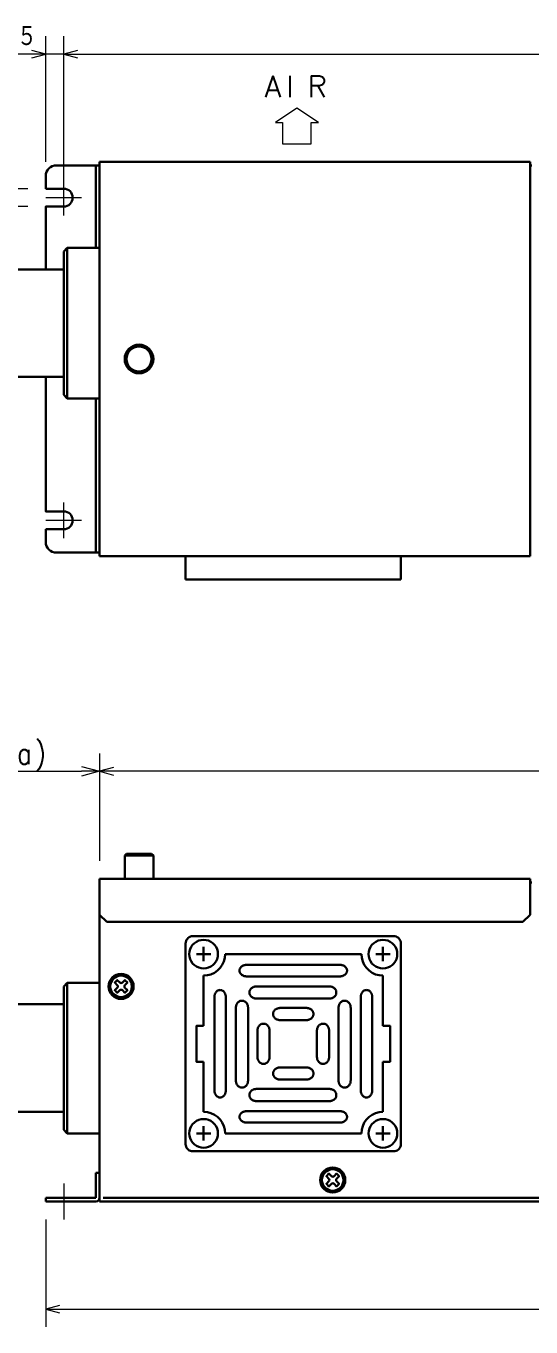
# Model space of a CAD drawing. Header units: millimetres. Extents: x 338 to 902, y 281 to 644.
# Drawn here: x 531.6 to 672.3, y 280.6 to 643.5 of the extents above; entities that cross this region are included whole.
import ezdxf

# ---------------------------------------------------------------- set-up
doc = ezdxf.new("R2010")
doc.units = ezdxf.units.MM
doc.linetypes.add('HIDDEN', pattern=[0.375, 0.25, -0.125])
doc.layers.get('0').update_dxf_attribs({"lineweight": 30})
doc.layers.add('寸法', color=7, linetype='Continuous', lineweight=15)
doc.styles.add('BIGFONT', font='txt.shx', dxfattribs={"bigfont": 'bigfont'})
doc.styles.get("Standard").update_dxf_attribs({"font": 'txt', "bigfont": 'extfont2.shx'})

# ---------------------------------------------------------------- blocks, each defined once
blk = doc.blocks.new('A$C14CE2B2E')
for p, q in [((198, 289), (210, 289)), ((209, 289), (209, 266)), ((210, 181), (210, 290)), ((210, 290), (330, 290)), ((330, 180), (330, 290)), ((330, 289), (330.5, 289)), ((195, 282.5), (195, 286)), ((195, 282.5), (200, 282.5)), ((201, 266), (200, 265)), ((200, 265), (200, 260)), ((201, 266), (201, 224)), ((210, 266), (201, 266)), ((169, 260), (200, 260)), ((200, 260), (200, 230)), ((169, 230), (200, 230)), ((200, 230), (200, 225)), ((200, 225), (201, 224)), ((201, 224), (210, 224)), ((209, 224), (209, 181)), ((200, 187.5), (195, 187.5)), ((195, 187.5), (195, 184)), ((198, 181), (210, 181)), ((210, 181), (210, 180)), ((210, 180), (330, 180)), ((234, 180), (294, 180)), ((234, 173.5), (234, 180)), ((294, 180), (294, 173.5)), ((294, 173.5), (234, 173.5)), ((217.5, 97), (217, 96.5)), ((217, 96.5), (225, 96.5)), ((217, 90), (217, 96.5)), ((217.5, 97), (224.5, 97)), ((224.5, 97), (225, 96.5)), ((225, 96.5), (225, 90)), ((330, 90), (210, 90)), ((210, 90), (210, 0)), ((225, 90), (217, 90)), ((330, 90), (330, 80)), ((330.5, 89), (330, 89)), ((210, 80), (212, 78)), ((330, 80), (328, 78)), ((328, 78), (212, 78)), ((292, 74), (236, 74)), ((234, 72), (234, 16)), ((237, 69), (241, 69)), ((239, 71), (239, 67)), ((245, 69), (283, 69)), ((287, 69), (291, 69)), ((289, 71), (289, 67)), ((294, 16), (294, 72)), ((251, 66), (277, 66)), ((239, 49), (239, 63)), ((249, 64.4), (249, 64.4)), ((277, 62.8), (251, 62.8)), ((279, 64.4), (279, 64.4)), ((289, 49), (289, 63)), ((201, 61), (200, 60)), ((200, 60), (200, 55)), ((201, 61), (201, 19)), ((210, 61), (201, 61)), ((243.6, 59), (243.6, 59)), ((251.8, 58.2), (251.8, 58.4)), ((253.8, 60), (274, 60)), ((276, 58.4), (276, 58.2)), ((284.4, 59), (284.4, 59)), ((200, 55), (169, 55)), ((200, 55), (200, 25)), ((242, 31), (242, 57)), ((245.2, 57), (245.2, 31)), ((249.6, 56), (249.8, 56)), ((274, 56.6), (253.8, 56.6)), ((278.4, 56), (278.2, 56)), ((282.8, 57), (282.8, 31)), ((286, 31), (286, 57)), ((248, 33.8), (248, 54)), ((251.4, 54), (251.4, 33.8)), ((258.4, 52.2), (258.4, 52.4)), ((260.4, 54), (267.6, 54)), ((269.6, 52.4), (269.6, 52.2)), ((276.6, 54), (276.6, 33.8)), ((280, 33.8), (280, 54)), ((254, 40.4), (254, 47.6)), ((255.6, 49.6), (255.8, 49.6)), ((257.4, 47.6), (257.4, 40.4)), ((267.6, 50.6), (260.4, 50.6)), ((270.6, 47.6), (270.6, 40.4)), ((272.4, 49.6), (272.2, 49.6)), ((274, 40.4), (274, 47.6)), ((239, 25), (239, 39)), ((255.8, 38.4), (255.6, 38.4)), ((267.6, 37.4), (260.4, 37.4)), ((272.2, 38.4), (272.4, 38.4)), ((289, 25), (289, 39)), ((258.4, 35.8), (258.4, 35.6)), ((260.4, 34), (267.6, 34)), ((269.6, 35.6), (269.6, 35.8)), ((249.8, 31.8), (249.6, 31.8)), ((251.8, 29.8), (251.8, 29.6)), ((274, 31.4), (253.8, 31.4)), ((276, 29.6), (276, 29.8)), ((278.2, 31.8), (278.4, 31.8)), ((243.6, 29), (243.6, 29)), ((253.8, 28), (274, 28)), ((284.4, 29), (284.4, 29)), ((169, 25), (200, 25)), ((200, 25), (200, 20)), ((249, 23.6), (249, 23.6)), ((277, 25.2), (251, 25.2)), ((251, 22), (277, 22)), ((279, 23.6), (279, 23.6)), ((200, 20), (201, 19)), ((201, 19), (210, 19)), ((237, 19), (241, 19)), ((239, 21), (239, 17)), ((245, 19), (283, 19)), ((287, 19), (291, 19)), ((289, 21), (289, 17)), ((236, 14), (292, 14)), ((209, 8), (210, 8)), ((209, 8), (209, 1)), ((195, 1), (195, 0)), ((195, 1), (209, 1)), ((209, 0), (195, 0)), ((210, 0), (510, 0)), ((210, 0), (510, 0)), ((211, 1), (509, 1))]:
    blk.add_line(p, q)
at = {"linetype": 'HIDDEN'}
blk.add_line((211, 1), (509, 1), dxfattribs=at)
for points in [[(195, 260), (195, 277.5), (200, 277.5)], [(195, 230), (195, 192.5), (200, 192.5)], [(236, 74), (235.6528, 73.9696), (235.316, 73.8794), (235, 73.732), (234.7144, 73.532), (234.468, 73.2856), (234.268, 73), (234.1206, 72.684), (234.0304, 72.3472), (234, 72)], [(243, 69), (242.9392, 69.6946), (242.7588, 70.368), (242.4642, 71), (242.0642, 71.5712), (241.5712, 72.0642), (241, 72.4642), (240.368, 72.7588), (239.6946, 72.9392), (239, 73), (238.3054, 72.9392), (237.632, 72.7588), (237, 72.4642), (236.4288, 72.0642), (235.9358, 71.5712), (235.5358, 71), (235.2412, 70.368), (235.0608, 69.6946), (235, 69), (235.0608, 68.3054), (235.2412, 67.632), (235.5358, 67), (235.9358, 66.4288), (236.4288, 65.9358), (237, 65.5358), (237.632, 65.2412), (238.3054, 65.0608), (239, 65), (239.6946, 65.0608), (240.368, 65.2412), (241, 65.5358), (241.5712, 65.9358), (242.0642, 66.4288), (242.4642, 67), (242.7588, 67.632), (242.9392, 68.3054), (243, 69)], [(293, 69), (292.9392, 69.6946), (292.7588, 70.368), (292.4642, 71), (292.0642, 71.5712), (291.5712, 72.0642), (291, 72.4642), (290.368, 72.7588), (289.6946, 72.9392), (289, 73), (288.3054, 72.9392), (287.632, 72.7588), (287, 72.4642), (286.4288, 72.0642), (285.9358, 71.5712), (285.5358, 71), (285.2412, 70.368), (285.0608, 69.6946), (285, 69), (285.0608, 68.3054), (285.2412, 67.632), (285.5358, 67), (285.9358, 66.4288), (286.4288, 65.9358), (287, 65.5358), (287.632, 65.2412), (288.3054, 65.0608), (289, 65), (289.6946, 65.0608), (290.368, 65.2412), (291, 65.5358), (291.5712, 65.9358), (292.0642, 66.4288), (292.4642, 67), (292.7588, 67.632), (292.9392, 68.3054), (293, 69)], [(294, 72), (293.9696, 72.3472), (293.8794, 72.684), (293.732, 73), (293.532, 73.2856), (293.2856, 73.532), (293, 73.732), (292.684, 73.8794), (292.3472, 73.9696), (292, 74)], [(239, 63), (240.0418, 63.0912), (241.0522, 63.3618), (242, 63.8038), (242.8568, 64.4038), (243.5962, 65.1432), (244.1962, 66), (244.6382, 66.9478), (244.9088, 67.9582), (245, 69)], [(283, 69), (283.0912, 67.9582), (283.3618, 66.9478), (283.8038, 66), (284.4038, 65.1432), (285.1432, 64.4038), (286, 63.8038), (286.9478, 63.3618), (287.9582, 63.0912), (289, 63)], [(249, 64.4), (249.0076, 64.5396), (249.0304, 64.6778), (249.0682, 64.814), (249.1206, 64.9472), (249.1874, 65.0762), (249.268, 65.2), (249.3616, 65.3178), (249.468, 65.4284), (249.5858, 65.5314), (249.7144, 65.6256), (249.8528, 65.7108), (250, 65.7856), (250.1548, 65.85), (250.316, 65.9036), (250.4824, 65.9454), (250.6528, 65.9756), (250.8256, 65.994), (251, 66)], [(277, 66), (277.1744, 65.994), (277.3472, 65.9756), (277.5176, 65.9454), (277.684, 65.9036), (277.8452, 65.85), (278, 65.7856), (278.1472, 65.7108), (278.2856, 65.6256), (278.4142, 65.5314), (278.532, 65.4284), (278.6384, 65.3178), (278.732, 65.2), (278.8126, 65.0762), (278.8794, 64.9472), (278.9318, 64.814), (278.9696, 64.6778), (278.9924, 64.5396), (279, 64.4)], [(214.9394, 60.3536), (214.2323, 61.0607), (214.2323, 61.0607), (214.9394, 61.7678), (214.9394, 61.7678), (215.6465, 61.0607)], [(216.3536, 61.0606), (217.0607, 61.7677), (217.7678, 61.0606), (217.0607, 60.3535)], [(251, 62.8), (250.8256, 62.806), (250.6528, 62.8244), (250.4824, 62.8546), (250.316, 62.8964), (250.1548, 62.95), (250, 63.0144), (249.8528, 63.0892), (249.7144, 63.1744), (249.5858, 63.2686), (249.468, 63.3716), (249.3616, 63.4822), (249.268, 63.6), (249.1874, 63.7238), (249.1206, 63.8528), (249.0682, 63.986), (249.0304, 64.1222), (249.0076, 64.2604), (249, 64.4)], [(279, 64.4), (278.9924, 64.2604), (278.9696, 64.1222), (278.9318, 63.986), (278.8794, 63.8528), (278.8126, 63.7238), (278.732, 63.6), (278.6384, 63.4822), (278.532, 63.3716), (278.4142, 63.2686), (278.2856, 63.1744), (278.1472, 63.0892), (278, 63.0144), (277.8452, 62.95), (277.684, 62.8964), (277.5176, 62.8546), (277.3472, 62.8244), (277.1744, 62.806), (277, 62.8)], [(214.9394, 59.6464), (214.2323, 58.9393), (214.9394, 58.2322), (215.6465, 58.9393)], [(216.3536, 58.9394), (217.0607, 58.2323), (217.7678, 58.9394), (217.0607, 59.6465)], [(242, 57), (242.006, 57.1744), (242.0244, 57.3472), (242.0546, 57.5176), (242.0964, 57.684), (242.15, 57.8452), (242.2144, 58), (242.2892, 58.1472), (242.3744, 58.2856), (242.4686, 58.4142), (242.5716, 58.532), (242.6822, 58.6384), (242.8, 58.732), (242.9238, 58.8126), (243.0528, 58.8794), (243.186, 58.9318), (243.3222, 58.9696), (243.4604, 58.9924), (243.6, 59)], [(243.6, 59), (243.7396, 58.9924), (243.8778, 58.9696), (244.014, 58.9318), (244.1472, 58.8794), (244.2762, 58.8126), (244.4, 58.732), (244.5178, 58.6384), (244.6284, 58.532), (244.7314, 58.4142), (244.8256, 58.2856), (244.9108, 58.1472), (244.9856, 58), (245.05, 57.8452), (245.1036, 57.684), (245.1454, 57.5176), (245.1756, 57.3472), (245.194, 57.1744), (245.2, 57)], [(251.8, 58.4), (251.8076, 58.5396), (251.8304, 58.6778), (251.8682, 58.814), (251.9206, 58.9472), (251.9874, 59.0762), (252.068, 59.2), (252.1616, 59.3178), (252.268, 59.4284), (252.3858, 59.5314), (252.5144, 59.6256), (252.6528, 59.7108), (252.8, 59.7856), (252.9548, 59.85), (253.116, 59.9036), (253.2824, 59.9454), (253.4528, 59.9756), (253.6256, 59.994), (253.8, 60)], [(253.8, 56.6), (253.6256, 56.606), (253.4528, 56.6244), (253.2824, 56.6546), (253.116, 56.6964), (252.9548, 56.75), (252.8, 56.8144), (252.6528, 56.8892), (252.5144, 56.9744), (252.3858, 57.0686), (252.268, 57.1716), (252.1616, 57.2822), (252.068, 57.4), (251.9874, 57.5238), (251.9206, 57.6528), (251.8682, 57.786), (251.8304, 57.9222), (251.8076, 58.0604), (251.8, 58.2)], [(274, 60), (274.1744, 59.994), (274.3472, 59.9756), (274.5176, 59.9454), (274.684, 59.9036), (274.8452, 59.85), (275, 59.7856), (275.1472, 59.7108), (275.2856, 59.6256), (275.4142, 59.5314), (275.532, 59.4284), (275.6384, 59.3178), (275.732, 59.2), (275.8126, 59.0762), (275.8794, 58.9472), (275.9318, 58.814), (275.9696, 58.6778), (275.9924, 58.5396), (276, 58.4)], [(276, 58.2), (275.9924, 58.0604), (275.9696, 57.9222), (275.9318, 57.786), (275.8794, 57.6528), (275.8126, 57.5238), (275.732, 57.4), (275.6384, 57.2822), (275.532, 57.1716), (275.4142, 57.0686), (275.2856, 56.9744), (275.1472, 56.8892), (275, 56.8144), (274.8452, 56.75), (274.684, 56.6964), (274.5176, 56.6546), (274.3472, 56.6244), (274.1744, 56.606), (274, 56.6)], [(284.4, 59), (284.2604, 58.9924), (284.1222, 58.9696), (283.986, 58.9318), (283.8528, 58.8794), (283.7238, 58.8126), (283.6, 58.732), (283.4822, 58.6384), (283.3716, 58.532), (283.2686, 58.4142), (283.1744, 58.2856), (283.0892, 58.1472), (283.0144, 58), (282.95, 57.8452), (282.8964, 57.684), (282.8546, 57.5176), (282.8244, 57.3472), (282.806, 57.1744), (282.8, 57)], [(286, 57), (285.994, 57.1744), (285.9756, 57.3472), (285.9454, 57.5176), (285.9036, 57.684), (285.85, 57.8452), (285.7856, 58), (285.7108, 58.1472), (285.6256, 58.2856), (285.5314, 58.4142), (285.4284, 58.532), (285.3178, 58.6384), (285.2, 58.732), (285.0762, 58.8126), (284.9472, 58.8794), (284.814, 58.9318), (284.6778, 58.9696), (284.5396, 58.9924), (284.4, 59)], [(248, 54), (248.006, 54.1744), (248.0244, 54.3472), (248.0546, 54.5176), (248.0964, 54.684), (248.15, 54.8452), (248.2144, 55), (248.2892, 55.1472), (248.3744, 55.2856), (248.4686, 55.4142), (248.5716, 55.532), (248.6822, 55.6384), (248.8, 55.732), (248.9238, 55.8126), (249.0528, 55.8794), (249.186, 55.9318), (249.3222, 55.9696), (249.4604, 55.9924), (249.6, 56)], [(249.8, 56), (249.9396, 55.9924), (250.0778, 55.9696), (250.214, 55.9318), (250.3472, 55.8794), (250.4762, 55.8126), (250.6, 55.732), (250.7178, 55.6384), (250.8284, 55.532), (250.9314, 55.4142), (251.0256, 55.2856), (251.1108, 55.1472), (251.1856, 55), (251.25, 54.8452), (251.3036, 54.684), (251.3454, 54.5176), (251.3756, 54.3472), (251.394, 54.1744), (251.4, 54)], [(278.2, 56), (278.0604, 55.9924), (277.9222, 55.9696), (277.786, 55.9318), (277.6528, 55.8794), (277.5238, 55.8126), (277.4, 55.732), (277.2822, 55.6384), (277.1716, 55.532), (277.0686, 55.4142), (276.9744, 55.2856), (276.8892, 55.1472), (276.8144, 55), (276.75, 54.8452), (276.6964, 54.684), (276.6546, 54.5176), (276.6244, 54.3472), (276.606, 54.1744), (276.6, 54)], [(280, 54), (279.994, 54.1744), (279.9756, 54.3472), (279.9454, 54.5176), (279.9036, 54.684), (279.85, 54.8452), (279.7856, 55), (279.7108, 55.1472), (279.6256, 55.2856), (279.5314, 55.4142), (279.4284, 55.532), (279.3178, 55.6384), (279.2, 55.732), (279.0762, 55.8126), (278.9472, 55.8794), (278.814, 55.9318), (278.6778, 55.9696), (278.5396, 55.9924), (278.4, 56)], [(258.4, 52.4), (258.4076, 52.5396), (258.4304, 52.6778), (258.4682, 52.814), (258.5206, 52.9472), (258.5874, 53.0762), (258.668, 53.2), (258.7616, 53.3178), (258.868, 53.4284), (258.9858, 53.5314), (259.1144, 53.6256), (259.2528, 53.7108), (259.4, 53.7856), (259.5548, 53.85), (259.716, 53.9036), (259.8824, 53.9454), (260.0528, 53.9756), (260.2256, 53.994), (260.4, 54)], [(260.4, 50.6), (260.2256, 50.606), (260.0528, 50.6244), (259.8824, 50.6546), (259.716, 50.6964), (259.5548, 50.75), (259.4, 50.8144), (259.2528, 50.8892), (259.1144, 50.9744), (258.9858, 51.0686), (258.868, 51.1716), (258.7616, 51.2822), (258.668, 51.4), (258.5874, 51.5238), (258.5206, 51.6528), (258.4682, 51.786), (258.4304, 51.9222), (258.4076, 52.0604), (258.4, 52.2)], [(267.6, 54), (267.7744, 53.994), (267.9472, 53.9756), (268.1176, 53.9454), (268.284, 53.9036), (268.4452, 53.85), (268.6, 53.7856), (268.7472, 53.7108), (268.8856, 53.6256), (269.0142, 53.5314), (269.132, 53.4284), (269.2384, 53.3178), (269.332, 53.2), (269.4126, 53.0762), (269.4794, 52.9472), (269.5318, 52.814), (269.5696, 52.6778), (269.5924, 52.5396), (269.6, 52.4)], [(269.6, 52.2), (269.5924, 52.0604), (269.5696, 51.9222), (269.5318, 51.786), (269.4794, 51.6528), (269.4126, 51.5238), (269.332, 51.4), (269.2384, 51.2822), (269.132, 51.1716), (269.0142, 51.0686), (268.8856, 50.9744), (268.7472, 50.8892), (268.6, 50.8144), (268.4452, 50.75), (268.284, 50.6964), (268.1176, 50.6546), (267.9472, 50.6244), (267.7744, 50.606), (267.6, 50.6)], [(239, 49), (237, 49), (237, 39), (239, 39)], [(254, 47.6), (254.006, 47.7744), (254.0244, 47.9472), (254.0546, 48.1176), (254.0964, 48.284), (254.15, 48.4452), (254.2144, 48.6), (254.2892, 48.7472), (254.3744, 48.8856), (254.4686, 49.0142), (254.5716, 49.132), (254.6822, 49.2384), (254.8, 49.332), (254.9238, 49.4126), (255.0528, 49.4794), (255.186, 49.5318), (255.3222, 49.5696), (255.4604, 49.5924), (255.6, 49.6)], [(255.8, 49.6), (255.9396, 49.5924), (256.0778, 49.5696), (256.214, 49.5318), (256.3472, 49.4794), (256.4762, 49.4126), (256.6, 49.332), (256.7178, 49.2384), (256.8284, 49.132), (256.9314, 49.0142), (257.0256, 48.8856), (257.1108, 48.7472), (257.1856, 48.6), (257.25, 48.4452), (257.3036, 48.284), (257.3454, 48.1176), (257.3756, 47.9472), (257.394, 47.7744), (257.4, 47.6)], [(272.2, 49.6), (272.0604, 49.5924), (271.9222, 49.5696), (271.786, 49.5318), (271.6528, 49.4794), (271.5238, 49.4126), (271.4, 49.332), (271.2822, 49.2384), (271.1716, 49.132), (271.0686, 49.0142), (270.9744, 48.8856), (270.8892, 48.7472), (270.8144, 48.6), (270.75, 48.4452), (270.6964, 48.284), (270.6546, 48.1176), (270.6244, 47.9472), (270.606, 47.7744), (270.6, 47.6)], [(274, 47.6), (273.994, 47.7744), (273.9756, 47.9472), (273.9454, 48.1176), (273.9036, 48.284), (273.85, 48.4452), (273.7856, 48.6), (273.7108, 48.7472), (273.6256, 48.8856), (273.5314, 49.0142), (273.4284, 49.132), (273.3178, 49.2384), (273.2, 49.332), (273.0762, 49.4126), (272.9472, 49.4794), (272.814, 49.5318), (272.6778, 49.5696), (272.5396, 49.5924), (272.4, 49.6)], [(289, 49), (291, 49), (291, 39), (289, 39)], [(255.6, 38.4), (255.4604, 38.4076), (255.3222, 38.4304), (255.186, 38.4682), (255.0528, 38.5206), (254.9238, 38.5874), (254.8, 38.668), (254.6822, 38.7616), (254.5716, 38.868), (254.4686, 38.9858), (254.3744, 39.1144), (254.2892, 39.2528), (254.2144, 39.4), (254.15, 39.5548), (254.0964, 39.716), (254.0546, 39.8824), (254.0244, 40.0528), (254.006, 40.2256), (254, 40.4)], [(257.4, 40.4), (257.394, 40.2256), (257.3756, 40.0528), (257.3454, 39.8824), (257.3036, 39.716), (257.25, 39.5548), (257.1856, 39.4), (257.1108, 39.2528), (257.0256, 39.1144), (256.9314, 38.9858), (256.8284, 38.868), (256.7178, 38.7616), (256.6, 38.668), (256.4762, 38.5874), (256.3472, 38.5206), (256.214, 38.4682), (256.0778, 38.4304), (255.9396, 38.4076), (255.8, 38.4)], [(270.6, 40.4), (270.606, 40.2256), (270.6244, 40.0528), (270.6546, 39.8824), (270.6964, 39.716), (270.75, 39.5548), (270.8144, 39.4), (270.8892, 39.2528), (270.9744, 39.1144), (271.0686, 38.9858), (271.1716, 38.868), (271.2822, 38.7616), (271.4, 38.668), (271.5238, 38.5874), (271.6528, 38.5206), (271.786, 38.4682), (271.9222, 38.4304), (272.0604, 38.4076), (272.2, 38.4)], [(272.4, 38.4), (272.5396, 38.4076), (272.6778, 38.4304), (272.814, 38.4682), (272.9472, 38.5206), (273.0762, 38.5874), (273.2, 38.668), (273.3178, 38.7616), (273.4284, 38.868), (273.5314, 38.9858), (273.6256, 39.1144), (273.7108, 39.2528), (273.7856, 39.4), (273.85, 39.5548), (273.9036, 39.716), (273.9454, 39.8824), (273.9756, 40.0528), (273.994, 40.2256), (274, 40.4)], [(260.4, 37.4), (260.2256, 37.394), (260.0528, 37.3756), (259.8824, 37.3454), (259.716, 37.3036), (259.5548, 37.25), (259.4, 37.1856), (259.2528, 37.1108), (259.1144, 37.0256), (258.9858, 36.9314), (258.868, 36.8284), (258.7616, 36.7178), (258.668, 36.6), (258.5874, 36.4762), (258.5206, 36.3472), (258.4682, 36.214), (258.4304, 36.0778), (258.4076, 35.9396), (258.4, 35.8)], [(269.6, 35.8), (269.5924, 35.9396), (269.5696, 36.0778), (269.5318, 36.214), (269.4794, 36.3472), (269.4126, 36.4762), (269.332, 36.6), (269.2384, 36.7178), (269.132, 36.8284), (269.0142, 36.9314), (268.8856, 37.0256), (268.7472, 37.1108), (268.6, 37.1856), (268.4452, 37.25), (268.284, 37.3036), (268.1176, 37.3454), (267.9472, 37.3756), (267.7744, 37.394), (267.6, 37.4)], [(249.6, 31.8), (249.4604, 31.8076), (249.3222, 31.8304), (249.186, 31.8682), (249.0528, 31.9206), (248.9238, 31.9874), (248.8, 32.068), (248.6822, 32.1616), (248.5716, 32.268), (248.4686, 32.3858), (248.3744, 32.5144), (248.2892, 32.6528), (248.2144, 32.8), (248.15, 32.9548), (248.0964, 33.116), (248.0546, 33.2824), (248.0244, 33.4528), (248.006, 33.6256), (248, 33.8)], [(251.4, 33.8), (251.394, 33.6256), (251.3756, 33.4528), (251.3454, 33.2824), (251.3036, 33.116), (251.25, 32.9548), (251.1856, 32.8), (251.1108, 32.6528), (251.0256, 32.5144), (250.9314, 32.3858), (250.8284, 32.268), (250.7178, 32.1616), (250.6, 32.068), (250.4762, 31.9874), (250.3472, 31.9206), (250.214, 31.8682), (250.0778, 31.8304), (249.9396, 31.8076), (249.8, 31.8)], [(258.4, 35.6), (258.4076, 35.4604), (258.4304, 35.3222), (258.4682, 35.186), (258.5206, 35.0528), (258.5874, 34.9238), (258.668, 34.8), (258.7616, 34.6822), (258.868, 34.5716), (258.9858, 34.4686), (259.1144, 34.3744), (259.2528, 34.2892), (259.4, 34.2144), (259.5548, 34.15), (259.716, 34.0964), (259.8824, 34.0546), (260.0528, 34.0244), (260.2256, 34.006), (260.4, 34)], [(267.6, 34), (267.7744, 34.006), (267.9472, 34.0244), (268.1176, 34.0546), (268.284, 34.0964), (268.4452, 34.15), (268.6, 34.2144), (268.7472, 34.2892), (268.8856, 34.3744), (269.0142, 34.4686), (269.132, 34.5716), (269.2384, 34.6822), (269.332, 34.8), (269.4126, 34.9238), (269.4794, 35.0528), (269.5318, 35.186), (269.5696, 35.3222), (269.5924, 35.4604), (269.6, 35.6)], [(276.6, 33.8), (276.606, 33.6256), (276.6244, 33.4528), (276.6546, 33.2824), (276.6964, 33.116), (276.75, 32.9548), (276.8144, 32.8), (276.8892, 32.6528), (276.9744, 32.5144), (277.0686, 32.3858), (277.1716, 32.268), (277.2822, 32.1616), (277.4, 32.068), (277.5238, 31.9874), (277.6528, 31.9206), (277.786, 31.8682), (277.9222, 31.8304), (278.0604, 31.8076), (278.2, 31.8)], [(278.4, 31.8), (278.5396, 31.8076), (278.6778, 31.8304), (278.814, 31.8682), (278.9472, 31.9206), (279.0762, 31.9874), (279.2, 32.068), (279.3178, 32.1616), (279.4284, 32.268), (279.5314, 32.3858), (279.6256, 32.5144), (279.7108, 32.6528), (279.7856, 32.8), (279.85, 32.9548), (279.9036, 33.116), (279.9454, 33.2824), (279.9756, 33.4528), (279.994, 33.6256), (280, 33.8)], [(243.6, 29), (243.4604, 29.0076), (243.3222, 29.0304), (243.186, 29.0682), (243.0528, 29.1206), (242.9238, 29.1874), (242.8, 29.268), (242.6822, 29.3616), (242.5716, 29.468), (242.4686, 29.5858), (242.3744, 29.7144), (242.2892, 29.8528), (242.2144, 30), (242.15, 30.1548), (242.0964, 30.316), (242.0546, 30.4824), (242.0244, 30.6528), (242.006, 30.8256), (242, 31)], [(245.2, 31), (245.194, 30.8256), (245.1756, 30.6528), (245.1454, 30.4824), (245.1036, 30.316), (245.05, 30.1548), (244.9856, 30), (244.9108, 29.8528), (244.8256, 29.7144), (244.7314, 29.5858), (244.6284, 29.468), (244.5178, 29.3616), (244.4, 29.268), (244.2762, 29.1874), (244.1472, 29.1206), (244.014, 29.0682), (243.8778, 29.0304), (243.7396, 29.0076), (243.6, 29)], [(253.8, 31.4), (253.6256, 31.394), (253.4528, 31.3756), (253.2824, 31.3454), (253.116, 31.3036), (252.9548, 31.25), (252.8, 31.1856), (252.6528, 31.1108), (252.5144, 31.0256), (252.3858, 30.9314), (252.268, 30.8284), (252.1616, 30.7178), (252.068, 30.6), (251.9874, 30.4762), (251.9206, 30.3472), (251.8682, 30.214), (251.8304, 30.0778), (251.8076, 29.9396), (251.8, 29.8)], [(251.8, 29.6), (251.8076, 29.4604), (251.8304, 29.3222), (251.8682, 29.186), (251.9206, 29.0528), (251.9874, 28.9238), (252.068, 28.8), (252.1616, 28.6822), (252.268, 28.5716), (252.3858, 28.4686), (252.5144, 28.3744), (252.6528, 28.2892), (252.8, 28.2144), (252.9548, 28.15), (253.116, 28.0964), (253.2824, 28.0546), (253.4528, 28.0244), (253.6256, 28.006), (253.8, 28)], [(276, 29.8), (275.9924, 29.9396), (275.9696, 30.0778), (275.9318, 30.214), (275.8794, 30.3472), (275.8126, 30.4762), (275.732, 30.6), (275.6384, 30.7178), (275.532, 30.8284), (275.4142, 30.9314), (275.2856, 31.0256), (275.1472, 31.1108), (275, 31.1856), (274.8452, 31.25), (274.684, 31.3036), (274.5176, 31.3454), (274.3472, 31.3756), (274.1744, 31.394), (274, 31.4)], [(274, 28), (274.1744, 28.006), (274.3472, 28.0244), (274.5176, 28.0546), (274.684, 28.0964), (274.8452, 28.15), (275, 28.2144), (275.1472, 28.2892), (275.2856, 28.3744), (275.4142, 28.4686), (275.532, 28.5716), (275.6384, 28.6822), (275.732, 28.8), (275.8126, 28.9238), (275.8794, 29.0528), (275.9318, 29.186), (275.9696, 29.3222), (275.9924, 29.4604), (276, 29.6)], [(282.8, 31), (282.806, 30.8256), (282.8244, 30.6528), (282.8546, 30.4824), (282.8964, 30.316), (282.95, 30.1548), (283.0144, 30), (283.0892, 29.8528), (283.1744, 29.7144), (283.2686, 29.5858), (283.3716, 29.468), (283.4822, 29.3616), (283.6, 29.268), (283.7238, 29.1874), (283.8528, 29.1206), (283.986, 29.0682), (284.1222, 29.0304), (284.2604, 29.0076), (284.4, 29)], [(284.4, 29), (284.5396, 29.0076), (284.6778, 29.0304), (284.814, 29.0682), (284.9472, 29.1206), (285.0762, 29.1874), (285.2, 29.268), (285.3178, 29.3616), (285.4284, 29.468), (285.5314, 29.5858), (285.6256, 29.7144), (285.7108, 29.8528), (285.7856, 30), (285.85, 30.1548), (285.9036, 30.316), (285.9454, 30.4824), (285.9756, 30.6528), (285.994, 30.8256), (286, 31)], [(243, 19), (242.9392, 19.6946), (242.7588, 20.368), (242.4642, 21), (242.0642, 21.5712), (241.5712, 22.0642), (241, 22.4642), (240.368, 22.7588), (239.6946, 22.9392), (239, 23), (238.3054, 22.9392), (237.632, 22.7588), (237, 22.4642), (236.4288, 22.0642), (235.9358, 21.5712), (235.5358, 21), (235.2412, 20.368), (235.0608, 19.6946), (235, 19), (235.0608, 18.3054), (235.2412, 17.632), (235.5358, 17), (235.9358, 16.4288), (236.4288, 15.9358), (237, 15.5358), (237.632, 15.2412), (238.3054, 15.0608), (239, 15), (239.6946, 15.0608), (240.368, 15.2412), (241, 15.5358), (241.5712, 15.9358), (242.0642, 16.4288), (242.4642, 17), (242.7588, 17.632), (242.9392, 18.3054), (243, 19)], [(245, 19), (244.9088, 20.0418), (244.6382, 21.0522), (244.1962, 22), (243.5962, 22.8568), (242.8568, 23.5962), (242, 24.1962), (241.0522, 24.6382), (240.0418, 24.9088), (239, 25)], [(251, 25.2), (250.8256, 25.194), (250.6528, 25.1756), (250.4824, 25.1454), (250.316, 25.1036), (250.1548, 25.05), (250, 24.9856), (249.8528, 24.9108), (249.7144, 24.8256), (249.5858, 24.7314), (249.468, 24.6284), (249.3616, 24.5178), (249.268, 24.4), (249.1874, 24.2762), (249.1206, 24.1472), (249.0682, 24.014), (249.0304, 23.8778), (249.0076, 23.7396), (249, 23.6)], [(249, 23.6), (249.0076, 23.4604), (249.0304, 23.3222), (249.0682, 23.186), (249.1206, 23.0528), (249.1874, 22.9238), (249.268, 22.8), (249.3616, 22.6822), (249.468, 22.5716), (249.5858, 22.4686), (249.7144, 22.3744), (249.8528, 22.2892), (250, 22.2144), (250.1548, 22.15), (250.316, 22.0964), (250.4824, 22.0546), (250.6528, 22.0244), (250.8256, 22.006), (251, 22)], [(279, 23.6), (278.9924, 23.7396), (278.9696, 23.8778), (278.9318, 24.014), (278.8794, 24.1472), (278.8126, 24.2762), (278.732, 24.4), (278.6384, 24.5178), (278.532, 24.6284), (278.4142, 24.7314), (278.2856, 24.8256), (278.1472, 24.9108), (278, 24.9856), (277.8452, 25.05), (277.684, 25.1036), (277.5176, 25.1454), (277.3472, 25.1756), (277.1744, 25.194), (277, 25.2)], [(277, 22), (277.1744, 22.006), (277.3472, 22.0244), (277.5176, 22.0546), (277.684, 22.0964), (277.8452, 22.15), (278, 22.2144), (278.1472, 22.2892), (278.2856, 22.3744), (278.4142, 22.4686), (278.532, 22.5716), (278.6384, 22.6822), (278.732, 22.8), (278.8126, 22.9238), (278.8794, 23.0528), (278.9318, 23.186), (278.9696, 23.3222), (278.9924, 23.4604), (279, 23.6)], [(289, 25), (287.9582, 24.9088), (286.9478, 24.6382), (286, 24.1962), (285.1432, 23.5962), (284.4038, 22.8568), (283.8038, 22), (283.3618, 21.0522), (283.0912, 20.0418), (283, 19)], [(293, 19), (292.9392, 19.6946), (292.7588, 20.368), (292.4642, 21), (292.0642, 21.5712), (291.5712, 22.0642), (291, 22.4642), (290.368, 22.7588), (289.6946, 22.9392), (289, 23), (288.3054, 22.9392), (287.632, 22.7588), (287, 22.4642), (286.4288, 22.0642), (285.9358, 21.5712), (285.5358, 21), (285.2412, 20.368), (285.0608, 19.6946), (285, 19), (285.0608, 18.3054), (285.2412, 17.632), (285.5358, 17), (285.9358, 16.4288), (286.4288, 15.9358), (287, 15.5358), (287.632, 15.2412), (288.3054, 15.0608), (289, 15), (289.6946, 15.0608), (290.368, 15.2412), (291, 15.5358), (291.5712, 15.9358), (292.0642, 16.4288), (292.4642, 17), (292.7588, 17.632), (292.9392, 18.3054), (293, 19)], [(234, 16), (234.0304, 15.6528), (234.1206, 15.316), (234.268, 15), (234.468, 14.7144), (234.7144, 14.468), (235, 14.268), (235.316, 14.1206), (235.6528, 14.0304), (236, 14)], [(292, 14), (292.3472, 14.0304), (292.684, 14.1206), (293, 14.268), (293.2856, 14.468), (293.532, 14.7144), (293.732, 15), (293.8794, 15.316), (293.9696, 15.6528), (294, 16)], [(273.9394, 6.3536), (273.2323, 7.0607), (273.2323, 7.0607), (273.9394, 7.7678), (273.9394, 7.7678), (274.6465, 7.0607)], [(275.3536, 7.0606), (276.0607, 7.7677), (276.7678, 7.0606), (276.0607, 6.3535)], [(273.9394, 5.6464), (273.2323, 4.9393), (273.9394, 4.2322), (274.6465, 4.9393)], [(275.3536, 4.9394), (276.0607, 4.2323), (276.7678, 4.9394), (276.0607, 5.6465)]]:
    blk.add_lwpolyline(points)
for centre, radius in [((221, 235), 4), ((221, 235), 3.5), ((216, 60), 3.5), ((216, 60), 3), ((275, 6), 3.5), ((275, 6), 3)]:
    blk.add_circle(centre, radius)
for centre, radius, start, end in [((198, 286), 3, 90, 180), ((200, 280), 2.5, 0, 90), ((200, 280), 2.5, 270, 0), ((200, 190), 2.5, 0, 90), ((200, 190), 2.5, 270, 0), ((198, 184), 3, 180, 270), ((214.5858, 60), 0.5, 0, 45), ((214.5858, 60), 0.5, 315, 0), ((216, 61.4142), 0.5, 225, 315), ((216, 58.5858), 0.5, 45, 135), ((217.4142, 60), 0.5, 135, 225), ((273.5858, 6), 0.5, 0, 45), ((273.5858, 6), 0.5, 315, 0), ((275, 7.4142), 0.5, 225, 315), ((275, 4.5858), 0.5, 45, 135), ((276.4142, 6), 0.5, 135, 225), ((209, 1), 1, 270, 0)]:
    blk.add_arc(centre, radius, start, end)
blk = doc.blocks.new('_Open30')
at = {"lineweight": -2}
for p, q in [((-1, 0.268), (0, 0)), ((0, 0), (-1, -0.268)), ((0, 0), (-1, 0))]:
    blk.add_line(p, q, dxfattribs=at)
blk = doc.blocks.new('A$C2BD77727')
for p, q in [((195, 295), (195, 330)), ((200, 290), (200, 330)), ((195, 325), (185, 325)), ((192, 325), (187, 325)), ((195, 325), (191.1363, 326.0353)), ((191.1363, 323.9647), (195, 325)), ((200, 325), (195, 325)), ((203.8637, 326.0353), (200, 325)), ((200, 325), (520, 325)), ((200, 325), (203.8637, 323.9647)), ((190, 287.5), (170, 287.5)), ((200, 280), (200, 290)), ((195, 285), (205, 285)), ((190, 282.5), (170, 282.5)), ((200, 190), (200, 200)), ((195, 195), (205, 195)), ((210, 130), (210, 100)), ((213.8637, 126.0353), (210, 125)), ((510, 125), (210, 125)), ((210, 125), (213.8637, 123.9647)), ((200, 10), (200, 0)), ((195, 0), (195, -30)), ((198.8637, -23.9647), (195, -25)), ((195, -25), (525, -25)), ((195, -25), (198.8637, -26.0353))]:
    blk.add_line(p, q)
at = {"lineweight": 15}
blk.add_line((172, 125), (205, 125), dxfattribs=at)
blk.add_lwpolyline([(261, 300), (269, 300), (269, 306), (271, 306), (265, 310), (265, 310), (259, 306), (261, 306), (261, 300)])
at = {"lineweight": 15, "xscale": 5, "yscale": 5, "zscale": 5}
blk.add_blockref('_Open30', (210, 125), dxfattribs=at)
at = {"style": 'BIGFONT', "width": 0.833}
blk.add_text('５', height=6, dxfattribs=at).set_placement((187, 327))
for s, p in [('A', (256, 313)), ('I', (262, 313)), ('R', (268, 313))]:
    blk.add_text(s, height=6).set_placement(p)
at = {"width": 0.833}
for s, p in [('a', (187, 127)), (')', (192, 127))]:
    blk.add_text(s, height=6, dxfattribs=at).set_placement(p)

msp = doc.modelspace()

# ---------------------------------------------------------------- block references
msp.add_blockref('A$C14CE2B2E', (342.08, 315.59))
at = {"layer": '寸法'}
msp.add_blockref('A$C2BD77727', (342.08, 310.59), dxfattribs=at)

doc.saveas('drawing.dxf')
